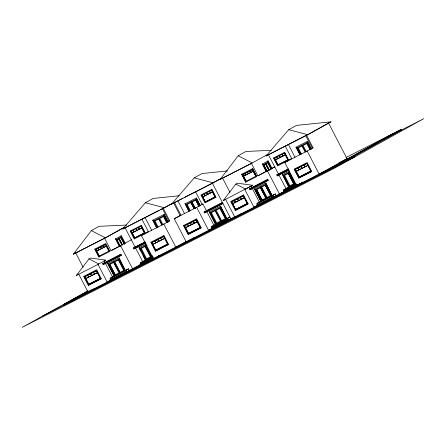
<?xml version="1.0" encoding="UTF-8"?>
<svg xmlns="http://www.w3.org/2000/svg" width="446" height="446" viewBox="0 0 446 446"><rect width="100%" height="100%" fill="white"/><g stroke="black" fill="none" stroke-linecap="round" stroke-linejoin="round"><path stroke-width="0.67" d="M124.462 227.276L105.401 237.852L73.345 254.192L91.352 230.604L99.096 226.306L126.569 225.057M88.983 258.914L98.817 263.987L76.377 275.422L88.983 258.914L90.527 258.056L105.786 260.124L97.986 264.378L107.213 282.173L110.569 280.311L110.106 279.419L110.619 279.135L110.162 278.243L112.481 276.955L128.509 268.787L129.435 270.566L107.135 282.023L126.592 272.144L126.134 271.252L126.647 270.967L126.19 270.075L128.509 268.787M238.203 155.76L252.252 163.007L220.196 179.342L238.203 155.76L245.947 151.462L271.358 150.308M223.229 200.577L235.834 184.07L237.378 183.211L252.637 185.274L223.229 200.577L225.548 199.29L234.83 217.13L241.498 213.433M172.741 203.153L164.401 207.78L122.728 229.021L145.413 202.735L153.156 198.437L179.353 195.744M221.595 178.255L213.26 182.882L171.587 204.117L194.272 177.831L202.016 173.533L227.527 170.913M266.056 155.972L288.74 129.686L296.484 125.387L330.96 121.842L307.729 134.731L266.056 155.972L268.442 154.65M73.345 254.192L76.322 252.536M83.09 267.154L75.72 252.943L104.57 238.242L124.445 227.215M122.728 229.021L125.114 227.7M145.212 242.016L133.209 248.121L135.105 247.062L125.109 227.772L159.127 210.295M172.067 203.454L163.258 208.343L169.714 220.803L163.42 224.26M171.587 204.117L173.377 203.125M177.296 201.062L174.453 202.635L180.914 215.095L174.23 218.769L186.222 241.905L191.674 238.878M211.755 228.748L211.298 227.861L212.067 227.432L211.61 226.54L213.929 225.252L202.863 203.894L202.06 204.301L195.604 191.847L220.859 178.59M220.196 179.342L222.576 178.021M94.853 249.063L98.951 256.974L94.853 249.063L105.78 243.494L109.878 251.399L98.951 256.974M105.49 244.397L109.019 251.087L105.49 244.397L95.745 249.359L99.179 256.104L109.019 251.087M229.941 192.31L222.571 178.099L251.421 163.392L267.143 154.745M119.467 246.666L115.469 238.95L121.29 235.739L125.287 243.455M130.31 230.956L134.413 238.861L130.31 230.956L141.237 225.381L145.273 233.325L141.237 225.381M131.152 231.273L134.636 237.997L131.152 231.273L140.992 226.256L144.476 232.979L134.636 237.997M116.384 239.591L121.362 236.843L124.835 243.544M288.54 168.967L276.537 175.072L278.432 174.012L268.436 154.723L288.361 144.426L295.04 157.315M122.382 244.887L119.216 238.783L121.078 237.751L124.557 244.469M156.663 227.967L152.861 220.146L156.858 227.856M306.586 135.294L313.042 147.754L312.245 148.161L305.789 135.701L309.429 133.716M309.998 133.399L328.579 123.09L347.033 158.687L319.158 174.152L307.166 151.016L284.726 162.45L296.718 185.586L302.912 182.152L280.69 193.754L286.884 190.319M168.075 222.141L164.078 214.426L167.88 222.247M157.399 227.432L154.087 220.642L157.561 227.343M158.737 218.284L162.372 224.89M188.914 211.527L185.112 203.705L188.803 210.824M167.178 222.442L163.704 215.741L167.016 222.532M200.326 205.701L196.329 197.991L200.137 205.807M211.833 189.399L215.87 197.344L211.833 189.399L200.912 194.974L205.009 202.88L215.931 197.31M201.754 195.292L205.232 202.016L201.754 195.292L211.594 190.275L215.078 196.998L211.594 190.275M189.65 210.991L186.344 204.207L189.812 210.902M190.988 201.843L194.623 208.455M199.117 205.394L195.956 199.306L199.267 206.091M241.704 174.219L245.802 182.124L241.704 174.219L252.631 168.649L256.662 176.594L252.631 168.649M194.116 208.717L190.949 202.607L194.088 208.728M192.02 202.06L195.499 208.778L191.992 202.077L195.755 200.159L198.922 206.264L195.755 200.159M252.386 169.525L255.82 176.27L252.386 169.525L242.546 174.542L246.03 181.26L255.87 176.242M266.318 171.821L262.32 164.106L268.141 160.895L272.138 168.61M273.643 157.906L277.741 165.812L273.643 157.906L284.565 152.331L288.601 160.276L284.565 152.331M271.686 168.7L268.213 161.998L263.235 164.747L263.569 164.58L267.037 171.275M284.275 153.234L287.804 159.93L277.964 164.948L274.53 158.196L284.325 153.207M299.991 154.913L295.993 147.202L296.802 148.284M266.909 171.331L263.748 165.226L265.554 164.223L268.771 170.305M269.233 170.043L266.067 163.938L267.929 162.907L271.096 169.012M311.403 149.092L307.405 141.376L311.213 149.198M104.57 238.242L111.032 250.697L131.581 239.692M300.727 154.383L297.421 147.593L300.888 154.294M302.065 145.234L305.7 151.841M310.193 148.78L307.032 142.692L310.344 149.482M153.391 258.635L141.399 235.499L148.395 231.652L141.934 219.198M196.251 207.524L202.863 203.894M76.377 275.422L78.697 274.134M251.421 163.392L257.883 175.852L274.848 166.837M257.883 175.852L274.725 166.943M284.726 162.45L291.723 158.603L285.262 146.149M102.63 263.72L117.114 256.339L117.577 257.225L103.093 264.612L102.63 263.72L120.983 254.265L121.44 255.151L117.783 257.119M117.326 256.233L120.983 254.265M306.748 151.211L313.042 147.754M103.093 264.612L121.44 255.151M83.826 276.358L88.442 285.256L83.826 276.358L96.715 269.791L101.264 278.722L88.442 285.256M145.429 242.925L133.677 249.002L145.669 242.908M114.221 276.068L107.765 263.614L113.914 275.477M84.668 276.682L88.665 284.392L84.668 276.682L96.47 270.661L100.422 278.404L96.47 270.661M118.982 257.894L125.248 270.46L118.982 257.894L107.57 263.72M115.023 275.661L108.991 264.11L114.99 275.678M113.641 261.752L119.829 273.208M143.172 255.313L145.441 260.169L138.985 247.708L140.713 250.568M124.607 270.778L118.608 259.21L124.64 270.761M204.078 212.017L222.431 202.556L204.078 212.017L204.541 212.904L222.888 203.448L204.541 212.904M109.833 264.433L115.219 274.814L109.833 264.433L113.602 262.51L118.959 272.907L115.219 274.814M252.637 185.274L244.837 189.533L254.064 207.329L265.186 201.38M114.644 261.98L118.407 260.063L123.765 270.46L120.024 272.361L114.644 261.98L120.024 272.361M150.938 242.156L155.554 251.053L150.938 242.156L163.827 235.583L168.437 244.48L155.554 251.053M140.245 248.193L146.243 259.762L140.245 248.193L146.416 245.038M145.056 245.74L151.244 257.203M163.827 235.583L168.376 244.52M151.779 242.473L155.782 250.189L151.779 242.473L163.582 236.458L167.579 244.168L155.782 250.189M249.481 188.875L267.834 179.415L268.291 180.307L264.852 182.163L249.944 189.762L249.481 188.875L267.834 179.415M183.613 225.503L188.229 234.401L183.613 225.503L196.502 218.93L201.113 227.828L188.229 234.401M196.502 218.93L201.051 227.867M215.546 224.438L209.28 211.872M249.944 189.762L268.291 180.307M220.502 206.152L226.763 218.718L220.502 206.152L209.09 211.978M196.212 219.833L200.254 227.516L188.457 233.531L184.454 225.821L196.257 219.806M210.35 212.458L216.349 224.026L210.35 212.458L220.129 207.468L222.337 211.733M215.162 210.01L221.35 221.472M220.129 207.468L226.155 219.019M288.144 170.194L277.005 175.953L289.002 169.859M243.499 194.98L248.115 203.878L235.293 210.412L230.677 201.514L243.566 194.941M254.421 188.875L260.877 201.33L254.421 188.875L265.833 183.05L272.099 195.616L265.833 183.05M231.519 201.837L235.566 209.52L247.318 203.532L243.321 195.816L231.519 201.837L235.566 209.52M219.9 208.338L225.308 218.702L221.545 220.625L216.187 210.228L219.928 208.321M243.321 195.816L247.318 203.532M261.874 200.817L255.842 189.266L261.841 200.834M288.768 187.119L282.508 174.553M260.492 186.907L266.68 198.364M256.684 189.589L262.07 199.97L256.684 189.589L260.453 187.666L265.81 198.063L260.453 187.666M261.495 187.136L266.903 197.506L270.644 195.599L265.259 185.218L261.495 187.136L266.903 197.506M265.236 185.229L270.644 195.599M294.271 169.106L298.881 178.004L294.271 169.106L307.155 162.534L311.704 171.47L298.881 178.004M283.572 175.139L289.571 186.707L283.572 175.139L289.744 171.989M288.384 172.691L294.572 184.153M310.912 171.119L299.11 177.14L295.113 169.424L306.915 163.409L310.912 171.119L306.915 163.409M288.345 173.449L293.697 183.847L289.961 185.753L284.576 175.373L288.345 173.449L293.724 183.836M101.264 278.722L88.503 285.223M87.873 290.903L22.3 327.297L334.533 168.164L354.994 156.814M71.678 300.855L63.811 305.22L63.505 304.624L88.057 290.998M88.163 291.305L71.516 300.543L71.823 301.134L78.736 297.298M147.152 245.411L146.059 245.969L151.462 256.339M89.189 291.305L93.431 288.947M140.462 265.086L139.999 264.199L140.774 263.77L140.312 262.878L153.045 256.283M235.293 210.412L248.115 203.878M112.269 279.369L140.468 264.589M145.965 262.031L137.362 266.808L153.942 258.028M299.11 177.14L295.157 169.396M158.553 255.775L159.584 255.201L158.352 255.831M311.704 171.47L298.948 177.965M211.61 226.54L229.958 217.085L213.929 225.252M186.133 241.487L175.83 247.201L163.838 224.065L141.399 235.499M192.889 238.203L194.099 237.534M211.298 227.861L228.096 219.259L227.638 218.373M257.42 205.467L256.957 204.575L257.47 204.29L257.013 203.398L275.36 193.943L276.286 195.722L253.986 207.178L273.443 197.299L272.985 196.407L273.498 196.123L273.041 195.231L275.36 193.943M214.336 227.315L208.661 230.47L196.669 207.329L174.23 218.769M271.491 195.917L265.459 184.365L255.686 189.355M227.705 220.43L224.689 222.298L235.098 216.522M283.79 192.036L283.327 191.15L284.102 190.721L283.639 189.829L295.826 183.512M270.739 198.548L284.308 191.418M287.486 189.985L288.69 189.316M296.64 185.441L299.221 184.008M393.182 133.505L324.749 171.476L325.056 172.067L332.582 167.891M332.766 167.389L401.188 129.424L401.495 130.02L333.073 167.986L332.766 167.389L63.505 304.624M333.803 167.217L337.455 165.193M339.283 164.178L340.499 163.498M341.72 162.823L345.371 160.8M346.592 160.12L350.244 158.096M351.459 157.416L352.68 156.741M353.895 156.067L355.116 155.392M356.332 154.717L357.553 154.037M364.248 150.324L365.469 149.644M366.684 148.97L370.342 146.94M371.557 146.266L375.214 144.242M376.43 143.562L377.65 142.887M379.474 141.873L380.694 141.198M384.346 139.169L385.567 138.494M386.782 137.82L390.434 135.79M391.655 135.116L393.483 134.101M328.507 123.09L330.96 121.842M160.354 209.67L162.801 208.421M182.765 198.247L177.865 200.745L184.544 213.634M183.992 197.623L195.632 191.685M288.975 144.114L306.134 135.372M120.888 235.945L121.29 235.739M267.739 161.101L268.141 160.895M115.469 238.95L115.865 238.749L119.862 246.46M262.32 164.106L262.716 163.905L266.714 171.615M152.666 220.252L164.078 214.426M184.917 203.816L196.329 197.991M295.993 147.202L307.405 141.376M95.851 249.398L97.83 248.389L98.611 249.927L96.643 250.931L95.857 249.392M105.518 244.469L103.193 245.657L103.985 247.19L106.31 246.002M248.266 173.65L245.595 175.016L244.804 173.483L247.474 172.123L248.255 173.656M252.369 169.625L250.044 170.812L250.836 172.34L253.161 171.158M121.362 236.843L121.028 237.016L124.501 243.711M268.213 161.998L267.879 162.171L271.352 168.867M119.037 238.136L118.703 238.303L122.176 244.999M265.888 163.286L265.554 163.459L269.027 170.155M153.926 220.731L163.704 215.741M186.183 204.296L195.956 199.306M297.259 147.682L307.032 142.692M267.929 162.907L271.04 169.04M119.216 238.783L122.438 244.86M266.067 163.938L269.289 170.015M263.748 165.226L266.964 171.303M190.949 202.607L187.186 204.53L190.347 210.635M139.453 229.071L138.661 227.538L139.447 229.077L141.772 227.889L140.975 226.362M205.015 195.66L204.218 194.127L205.021 195.655L202.701 196.837L201.915 195.303M212.368 191.908L210.389 192.917L209.603 191.384M277.546 158.692L276.749 157.159L277.535 158.698L280.2 157.338L279.408 155.805M285.1 154.84L282.775 156.028L281.989 154.489M106.388 246.153L96.721 251.081L99.257 255.971M212.447 192.059L202.774 196.987L205.322 201.871L214.978 196.948M253.239 171.303L243.572 176.231L246.108 181.126M275.505 159.919L285.178 154.991M287.709 159.88L278.042 164.808L275.517 159.913M205.232 202.016L215.078 196.998M111.032 250.697L120.643 245.796L132.64 268.932M134.413 238.861L145.335 233.291M147.593 232.065L148.395 231.652M169.714 220.803L168.917 221.21L162.461 208.75M180.914 215.095L180.106 215.507L173.65 203.047M277.741 165.812L288.662 160.242M290.92 159.016L291.723 158.603M245.802 182.124L256.729 176.555M105.786 260.124L104.18 260.938L104.955 262.432M135.105 247.062L144.967 242.039M278.432 174.012L288.294 168.989M138.985 247.708L146.26 243.99M282.312 174.659L289.398 171.047M108.835 264.199L118.608 259.21M90.7 273.699L93.515 272.261L94.429 274.05M96.453 270.767L93.638 272.199L94.563 273.978L97.373 272.545M151.935 242.49L154.751 241.052L155.665 242.836L152.855 244.269M154.874 240.991L157.689 239.558L158.603 241.342L155.799 242.769L154.885 240.985M163.565 236.558L160.75 237.997L161.675 239.775L164.49 238.342M190.364 222.9L187.549 224.338L188.474 226.116L191.284 224.684L190.364 222.9L191.278 224.689M190.487 222.838L193.302 221.406L194.216 223.19L191.412 224.617L190.498 222.833M193.425 221.344L196.24 219.906L197.154 221.69L194.35 223.123L193.425 221.344L194.356 223.117M231.675 201.848L234.49 200.416L235.41 202.194L232.595 203.627L231.686 201.843M241.286 199.2L238.471 200.633L237.551 198.855L240.366 197.416L241.28 199.206M243.304 195.922L240.489 197.355L241.414 199.133L244.224 197.701M303.955 165.009L301.139 166.442L302.065 168.226L304.88 166.787L303.955 165.009L304.869 166.793M304.077 164.948L306.893 163.509M88.559 277.038L85.744 278.471L84.835 276.687L87.639 275.26L88.548 277.044M94.435 274.045L91.62 275.477L90.711 273.693M298.998 169.781L296.189 171.219L295.274 169.435L298.079 168.003L298.993 169.787M307.818 165.293L305.003 166.726L304.088 164.942M97.451 272.696L85.822 278.622L88.743 284.258L100.372 278.332M152.933 244.414L164.563 238.487M185.608 227.761L197.238 221.835L200.154 227.477L188.53 233.397L185.62 227.755M244.302 197.851L232.673 203.777L235.594 209.414L247.223 203.482M307.891 165.438L296.261 171.364L299.182 177.001L310.812 171.074M155.855 250.05L167.484 244.124M88.665 284.392L100.467 278.376M155.615 251.014L168.437 244.48M188.29 234.362L201.113 227.828M151.439 256.355L152.532 255.792M262.07 199.97L265.833 198.046M346.001 157.55L401.188 129.424M110.162 278.243L126.19 270.075M140.312 262.878L152.638 256.595M257.013 203.398L273.041 195.231M283.639 189.829L295.971 183.546M394.097 133.789L423.7 118.703L355.278 156.669L42.498 316.08M110.106 279.419L126.647 270.967M140.774 263.77L153.101 257.487M212.067 227.432L228.096 219.259M256.957 204.575L273.498 196.123M284.102 190.721L296.428 184.432M139.999 264.199L152.945 257.598M283.327 191.15L296.272 184.549M338.966 162.796L347.033 158.687M137.284 266.658L153.407 258.49M280.612 193.609L299.74 183.719M68.913 302.444L204.173 233.503M205.416 232.873L253.205 208.516M254.449 207.881L336.942 165.834L336.635 165.243L67.374 302.477L67.681 303.068M288.74 129.686L307.729 134.731M194.272 177.831L213.26 182.882M145.413 202.735L164.401 207.78M235.834 184.07L245.668 189.143M91.352 230.604L105.401 237.852M328.624 169.329L328.931 169.92M309.976 149.666L306.831 143.545L303.068 145.463L306.235 151.573M305.164 152.114L302.026 145.993L298.285 147.899L301.424 154.021M297.415 149.466L299.879 154.216M281.855 154.556L282.641 156.094L280.328 157.276L279.542 155.738M276.615 157.226L277.401 158.765L275.427 159.768L274.647 158.235M282.814 175.144L288.35 185.826M278.895 174.904L285.964 188.541M267.494 170.952L279.491 194.088M264.183 166.575L266.702 171.448M266.256 180.29L266.714 181.182M263.965 181.494L264.428 182.381M265.777 184.973L271.458 195.933M244.815 173.477L245.607 175.01M251.031 186.094L251.806 187.588M252.269 188.474L259.332 202.11M237.562 198.849L238.482 200.628M234.479 200.421L235.399 202.2M212.43 183.267L230.883 218.863L208.583 230.32L227.783 220.58L227.321 219.688M222.972 212.948L225.81 218.429M209.469 191.451L210.256 192.99L207.596 194.345L206.81 192.806M206.676 192.873L207.462 194.411L205.149 195.593L204.363 194.055M209.592 212.463L215.741 224.327M166.642 222.716L163.504 216.594L159.763 218.501L162.907 224.622M161.837 225.169L158.698 219.047L154.957 220.948L158.096 227.07M145.034 217.481L151.712 230.365M138.528 227.605L139.314 229.144L137 230.326L136.214 228.787M136.08 228.854L136.866 230.392L134.207 231.747L133.421 230.208M133.287 230.281L134.079 231.809L132.1 232.818L131.319 231.284M133.276 230.281L134.073 231.814M135.567 247.954L142.636 261.59M121.022 237.779L124.189 243.884M121.92 245.149L118.703 239.067L116.897 240.071L120.113 246.147M116.718 239.424L120.186 246.12M117.209 240.678L120.058 246.175M119.221 245.071L119.851 246.292M119.405 255.14L119.862 256.026M105.418 263.318L112.481 276.955M78.752 274.178L87.979 291.974M141.276 248.405L146.628 258.803L150.397 256.885L145.017 246.504L141.248 248.422M211.382 212.675L216.734 223.072L220.502 221.155L215.123 210.774L211.354 212.692M289.409 172.909L294.767 183.306L289.409 172.909M100.623 246.967L97.953 248.327L98.744 249.86L101.415 248.5L100.623 246.967M103.071 245.718L100.746 246.906L101.537 248.433L103.862 247.251L103.071 245.718M244.681 173.544L242.702 174.553L243.494 176.086L245.473 175.077L244.681 173.544M249.922 170.874L247.597 172.056L248.389 173.589L250.713 172.407L249.922 170.874M141.845 228.04L132.178 232.968L134.714 237.857L144.381 232.929L141.845 228.04M90.577 273.76L87.762 275.193L88.682 276.977L91.497 275.539L90.577 273.76M160.627 238.058L157.812 239.491L158.737 241.275L161.547 239.837L160.627 238.058M187.426 224.399L184.611 225.832L185.53 227.616L188.346 226.178L187.426 224.399M237.428 198.916L234.613 200.349L235.533 202.133L238.348 200.694L237.428 198.916M301.017 166.509L298.201 167.941L299.127 169.72L301.942 168.287L301.017 166.509"/></g></svg>
